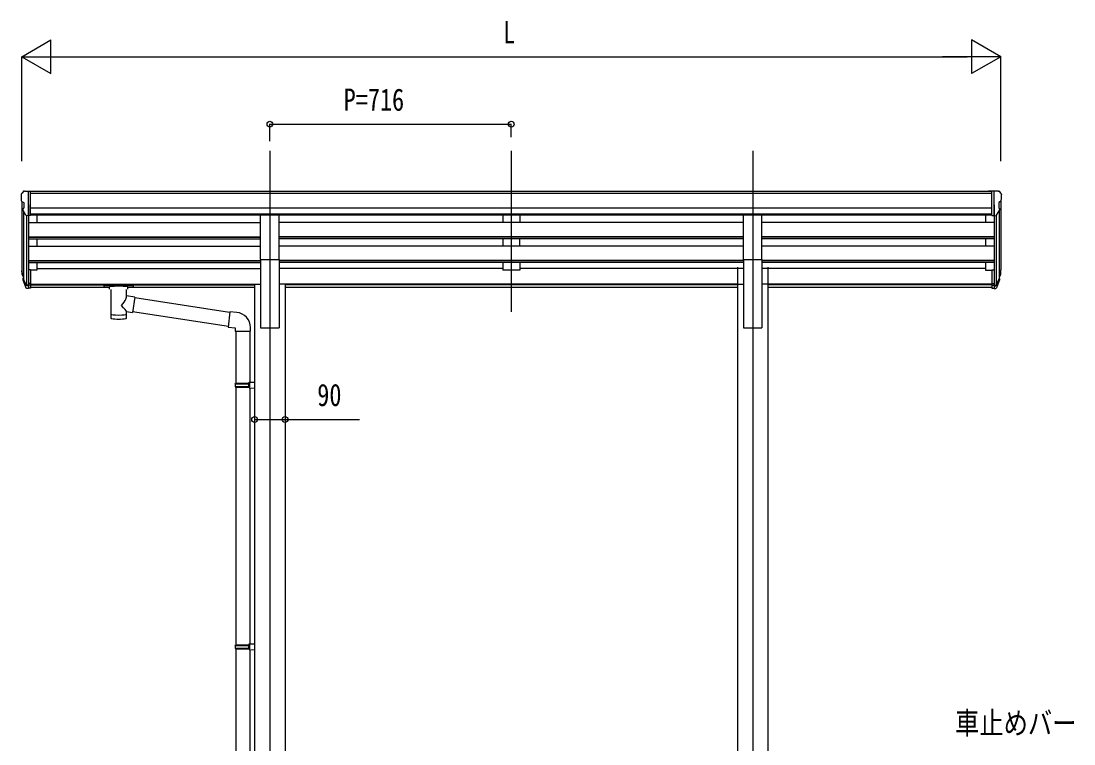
# Model space of a CAD drawing. Units: millimetres, scale not verified. Extents: x -8410 to 8410, y -5941 to 5943.
# Drawn here: x -2529 to 594, y -2702 to -559 of the extents above; entities that cross this region are included whole.
import ezdxf
from ezdxf.enums import TextEntityAlignment as Align

# ---------------------------------------------------------------- set-up
doc = ezdxf.new("R2010")
doc.units = ezdxf.units.MM
doc.header["$LTSCALE"] = 30
for name, color, linetype in [('0-4_YKK_12', 2, 'Continuous'), ('0-5_YKK_13', 4, 'Continuous'), ('0-6_YKK_A1', 4, 'Continuous'), ('0-7_YKK_D', 6, 'Continuous')]:
    doc.layers.add(name, color=color, linetype=linetype)
doc.styles.add('ＭＳ ゴシック', font='')
doc.styles.get('ＭＳ ゴシック').set_extended_font_data('MS Gothic')

msp = doc.modelspace()

# ---------------------------------------------------------------- linework, layer by layer
at = {"layer": '0-4_YKK_12'}
for p, q in [((-1790.8, -943.49), (-1790.8, -1421.01)), ((-1074.8, -943.49), (-1074.8, -1421.01)), ((-358.8, -943.49), (-358.8, -1421.01)), ((-358.8, -1324.32), (-358.8, -4067.89)), ((-1790.8, -1374.32), (-1790.8, -4117.89))]:
    msp.add_line(p, q, dxfattribs=at)
at = {"layer": '0-5_YKK_13'}
for p, q in [((-2528.8, -1072.26), (-2528.8, -1072.89)), ((-2521.9, -1063.46), (-2525.96, -1069.27)), ((-2518.8, -1062.89), (-2521.14, -1063.03)), ((-2518.8, -1062.89), (-2500.3, -1062.89)), ((-2506.8, -1135.88), (-2506.8, -1062.89)), ((-2500.3, -1062.89), (-2490.3, -1062.98)), ((-2500.3, -1134.88), (-2500.3, -1062.89)), ((-2490.3, -1064.5), (-2490.3, -1062.98)), ((350.7, -1062.89), (340.7, -1062.98)), ((340.7, -1064.5), (340.7, -1062.98)), ((350.7, -1134.88), (350.7, -1062.89)), ((369.2, -1062.89), (350.7, -1062.89)), ((357.2, -1135.88), (357.2, -1062.89)), ((369.2, -1062.89), (371.53, -1063.03)), ((372.29, -1063.46), (376.35, -1069.27)), ((379.2, -1072.26), (379.2, -1072.89)), ((-2526.27, -1094.08), (-2520.95, -1097.15)), ((-2514.43, -1134.06), (-2523.43, -1118.47)), ((-2520.8, -1097.41), (-2520.8, -1113.68)), ((364.82, -1134.06), (373.82, -1118.47)), ((371.2, -1097.41), (371.2, -1113.68)), ((376.66, -1094.08), (371.35, -1097.15)), ((-2506.8, -1135.88), (-2512.01, -1135.56)), ((-2500.3, -1134.88), (-2506.8, -1134.88)), ((-1818.3, -1265.32), (-1818.3, -1133.52)), ((-1818.3, -1133.52), (-1763.3, -1133.52)), ((-1763.3, -1265.32), (-1763.3, -1133.52)), ((-386.3, -1265.32), (-386.3, -1133.52)), ((-386.3, -1133.52), (-331.3, -1133.52)), ((-331.3, -1265.32), (-331.3, -1133.52)), ((350.7, -1134.88), (357.2, -1134.88)), ((357.2, -1135.88), (362.41, -1135.56)), ((-1818.3, -1265.32), (-1763.3, -1265.32)), ((-386.3, -1265.32), (-331.3, -1265.32)), ((-2525.71, -1310.8), (-2521.83, -1318.75)), ((-2525.11, -1309.43), (-2521.83, -1316.49)), ((-2506.8, -1296.61), (-2506.8, -1351.39)), ((-2500.3, -1296.61), (-2506.8, -1296.61)), ((-2500.3, -1296.61), (-2500.3, -1350.65)), ((350.7, -1296.61), (350.7, -1350.65)), ((350.7, -1296.61), (357.2, -1296.61)), ((357.2, -1296.61), (357.2, -1351.39)), ((375.5, -1309.43), (372.22, -1316.49)), ((376.1, -1310.8), (372.22, -1318.75)), ((-2523.4, -1322.08), (-2523.06, -1326.48)), ((-2523.06, -1326.48), (-2514.25, -1350.03)), ((-2522.44, -1325.92), (-2514.25, -1342.1)), ((-2513.24, -1340.97), (-2520.99, -1325.56)), ((-2506.8, -1341.65), (-2511.94, -1341.65)), ((-2500.3, -1336.75), (-2506.8, -1336.75)), ((-2500.3, -1341.63), (-2506.8, -1341.63)), ((-2282.8, -1341.49), (-2282.8, -1347.25)), ((-2282.8, -1341.68), (-2282.8, -1343.23)), ((-2280.8, -1340.83), (-2197.8, -1340.83)), ((-2195.8, -1341.49), (-2195.8, -1347.25)), ((350.7, -1336.75), (357.2, -1336.75)), ((350.7, -1341.63), (357.2, -1341.63)), ((357.2, -1341.65), (362.33, -1341.65)), ((363.63, -1340.97), (371.39, -1325.56)), ((372.83, -1325.92), (364.64, -1342.1)), ((373.45, -1326.48), (364.64, -1350.03)), ((373.79, -1322.08), (373.45, -1326.48)), ((-2506.8, -1343.45), (-2511.65, -1343.45)), ((-2506.8, -1351.39), (-2511.65, -1351.39)), ((-2500.3, -1350.65), (-2506.8, -1350.65)), ((-2280.8, -1343.01), (-2197.8, -1343.01)), ((-2280.8, -1347.91), (-2266.3, -1347.91)), ((-2266.3, -1353.56), (-2266.3, -1347.01)), ((-2262.2, -1354.48), (-2262.22, -1439.92)), ((-2191.19, -1377.13), (-2216.41, -1373.22)), ((-2216.4, -1373.22), (-2216.4, -1354.48)), ((-2212.3, -1353.56), (-2212.3, -1347.01)), ((-2212.3, -1347.91), (-2197.8, -1347.91)), ((350.7, -1350.65), (357.2, -1350.65)), ((357.2, -1343.45), (362.04, -1343.45)), ((357.2, -1351.39), (362.04, -1351.39)), ((-2191.19, -1377.13), (-2198.21, -1422.39)), ((-1910.19, -1422.78), (-2191.5, -1379.14)), ((-2216.39, -1439.92), (-2216.41, -1419.25)), ((-2216.41, -1419.56), (-2198.21, -1422.39)), ((-1913.86, -1464.72), (-2197.94, -1420.65)), ((-1889.19, -1422.74), (-1910.03, -1420.92)), ((-1848.11, -1478.49), (-1848.11, -1467.57)), ((-1894.11, -1478.49), (-1848.11, -1478.49)), ((-1892, -1478.49), (-1892, -1631.96)), ((-1850, -1478.49), (-1850, -1629.4)), ((-1894, -1633.96), (-1893, -1631.96)), ((-1894, -1633.96), (-1850, -1633.96)), ((-1894, -1633.96), (-1894, -1641.96)), ((-1894, -1641.96), (-1850, -1641.96)), ((-1894, -1641.96), (-1893, -1643.96)), ((-1893, -1631.96), (-1850, -1631.96)), ((-1893, -1643.96), (-1850, -1643.96)), ((-1892, -1643.96), (-1892, -2407.84)), ((-1854.48, -1633.96), (-1854.91, -1631.96)), ((-1852, -1629.46), (-1836, -1628.99)), ((-1852, -1631.46), (-1852, -1629.46)), ((-1852, -1631.46), (-1850, -1631.46)), ((-1852, -1646.46), (-1852, -1644.46)), ((-1852, -1646.46), (-1836, -1646.93)), ((-1850, -1646.52), (-1850, -2405.28)), ((-1836, -1628.99), (-1836, -1646.93)), ((-1894, -2409.84), (-1893, -2407.84)), ((-1894, -2409.84), (-1850, -2409.84)), ((-1894, -2409.84), (-1894, -2417.84)), ((-1894, -2417.84), (-1850, -2417.84)), ((-1894, -2417.84), (-1893, -2419.84)), ((-1893, -2407.84), (-1850, -2407.84)), ((-1893, -2419.84), (-1850, -2419.84)), ((-1892, -2419.84), (-1892, -3228.33)), ((-1854.48, -2409.84), (-1854.91, -2407.84)), ((-1852, -2405.34), (-1836, -2404.87)), ((-1852, -2407.34), (-1852, -2405.34)), ((-1852, -2407.34), (-1850, -2407.34)), ((-1852, -2422.34), (-1852, -2420.34)), ((-1852, -2422.34), (-1836, -2422.81)), ((-1850, -2422.4), (-1850, -3225.78)), ((-1836, -2404.87), (-1836, -2422.81))]:
    msp.add_line(p, q, dxfattribs=at)
for points in [[(-2282.8, -1341.49), (-2282.77, -1341.3), (-2282.68, -1341.16), (-2282.59, -1341.07), (-2282.48, -1341.01), (-2282.36, -1340.96), (-2282.07, -1340.9), (-2281.58, -1340.85), (-2281.04, -1340.83), (-2280.8, -1340.83)], [(-2197.8, -1340.83), (-2197.45, -1340.83), (-2196.92, -1340.86), (-2196.47, -1340.91), (-2196.17, -1340.99), (-2196, -1341.09), (-2195.88, -1341.22), (-2195.81, -1341.4), (-2195.8, -1341.49)], [(-2282.8, -1347.25), (-2282.77, -1347.45), (-2282.68, -1347.58), (-2282.59, -1347.68), (-2282.48, -1347.74), (-2282.36, -1347.78), (-2282.07, -1347.84), (-2281.58, -1347.89), (-2281.04, -1347.91), (-2280.8, -1347.91)], [(-2197.8, -1347.91), (-2197.45, -1347.91), (-2196.92, -1347.88), (-2196.47, -1347.83), (-2196.17, -1347.76), (-2196, -1347.66), (-2195.88, -1347.52), (-2195.81, -1347.34), (-2195.8, -1347.25)], [(-1910.03, -1420.92), (-1914.04, -1466.75), (-1894.11, -1468.49), (-1894.11, -1478.49)], [(-1854.48, -1633.96), (-1854.48, -1641.96), (-1854.91, -1643.96)], [(-1852, -1644.46), (-1850, -1644.46), (-1850, -1631.46)], [(-1854.48, -2409.84), (-1854.48, -2417.84), (-1854.91, -2419.84)], [(-1852, -2420.34), (-1850, -2420.34), (-1850, -2407.34)]]:
    msp.add_lwpolyline(points, dxfattribs=at)
for centre, radius, start, end in [((-2525.8, -1072.26), 3, 93, 180), ((-2326.8, -1072.89), 202, 180, 184.94904), ((-2521.9, -1089.7), 6.18, 185.7035, 224.99897), ((-2521.08, -1064.03), 1, 93.5, 145), ((371.47, -1064.03), 1, 35, 86.5), ((376.2, -1072.26), 3, 0, 87), ((372.29, -1089.7), 6.18, 315.00103, 354.2965), ((177.2, -1072.89), 202, 355.05096, 0), ((-2520.83, -1116.97), 3, 94.7167, 210), ((-2521.1, -1113.68), 0.3, 274.7167, 0), ((-2521.1, -1097.41), 0.3, 0, 60), ((371.5, -1097.41), 0.3, 120, 180), ((371.5, -1113.68), 0.3, 180, 265.2833), ((371.22, -1116.97), 3, 330, 85.2833), ((-2511.83, -1132.56), 3, 210, 266.5), ((362.22, -1132.56), 3, 273.5, 330), ((-2497.62, -1301.69), 29.53, 186.50806, 197.98144), ((-2496.22, -1299.93), 30.41, 187.1552, 198.19734), ((346.61, -1299.93), 30.41, 341.80266, 352.8448), ((348.01, -1301.69), 29.53, 342.01856, 353.49194), ((-1893.11, -1467.57), 45, 0, 85)]:
    msp.add_arc(centre, radius, start, end, dxfattribs=at)
for centre, major_axis, ratio, start_param, end_param in [((-2438.15, -1302.12), (-89.06, 1.43), 0.57596, 6.1962358, 6.3678173), ((-2438.94, -1295.44), (87.93, 4.42), 0.541684, 3.0659337, 3.2228513), ((289.33, -1295.44), (-87.93, 4.42), 0.541684, 3.060334, 3.2172517), ((288.54, -1302.12), (89.06, 1.43), 0.57596, 6.1985533, 6.3701348), ((-2522.09, -1322.08), (1.3, 0), 0.90356, 1.3700892, 3.347195), ((-2436.17, -1305.89), (-89.07, 0), 0.90356, 0.2056023, 0.2515348), ((-2436.89, -1302.02), (-88.05, 0), 0.90356, 0.2662965, 0.3003836), ((-2511.65, -1340.74), (-3, 0), 0.90356, 0.5235988, 1.5707963), ((-2511.94, -1340.29), (-1.5, 0), 0.90356, 0.5235988, 1.5707963), ((362.04, -1340.74), (3, 0), 0.90356, 4.712389, 5.7595865), ((362.33, -1340.29), (1.5, 0), 0.90356, 4.712389, 5.7595865), ((287.28, -1302.02), (88.05, 0), 0.90356, 5.9828017, 6.0168888), ((372.48, -1322.08), (-1.3, 0), 0.90356, 2.9359903, 4.9130961), ((286.56, -1305.89), (89.07, 0), 0.90356, 6.0316505, 6.077583), ((-2511.65, -1348.68), (3, 0), 0.90356, 3.6651914, 4.712389), ((-2280.8, -1343.23), (2, 0), 0.109601, 1.5707963, 3.1415927), ((-2239.3, -1347.01), (27, 0), 0.070066, 6.2831853, 9.424778), ((-2239.31, -1399.76), (-22.81, -26.62), 0.234429, 1.6855472, 3.1268519), ((-2228.3, -1350.99), (16, 0), 0.361356, 6.2636979, 6.2831853), ((-2197.8, -1343.23), (2, 0), 0.109601, 0, 1.5707963), ((362.04, -1348.68), (-3, 0), 0.90356, 1.5707963, 2.6179939), ((-2236.75, -1397.12), (20.32, -22.25), 0.045535, 0.0389954, 1.3075346), ((-2239.3, -1427.48), (22.91, 0), 0.122865, 3.1415927, 6.2831853), ((-2239.3, -1439.92), (22.92, 0), 0.101955, 3.1415499, 6.2833984)]:
    msp.add_ellipse(centre, major_axis=major_axis, ratio=ratio, start_param=start_param, end_param=end_param, dxfattribs=at)
at = {"layer": '0-6_YKK_A1'}
for p, q in [((350.7, -1064.5), (-2500.3, -1064.5)), ((350.7, -1069.71), (-2500.3, -1069.71)), ((-2526.8, -1093.47), (-2526.8, -1296.25)), ((-2521.83, -1121.24), (-2521.83, -1322.96)), ((-2506.8, -1104), (-2506.8, -1296.61)), ((350.7, -1113.24), (-2500.3, -1113.24)), ((357.2, -1104), (357.2, -1296.61)), ((372.22, -1121.24), (372.22, -1322.96)), ((377.2, -1093.47), (377.2, -1296.25)), ((-2512.81, -1135.4), (-2512.81, -1341.39)), ((350.7, -1131.1), (-2500.3, -1131.1)), ((-1818.3, -1134.34), (-2500.3, -1134.34)), ((-2481.8, -1134.34), (-2481.8, -1156.41)), ((-386.3, -1134.34), (-1763.3, -1134.34)), ((-1099.8, -1134.44), (-1099.8, -1156.31)), ((-1049.8, -1134.44), (-1049.8, -1156.31)), ((350.7, -1134.34), (-331.3, -1134.34)), ((332.2, -1134.34), (332.2, -1156.41)), ((363.2, -1135.4), (363.2, -1341.39)), ((-2506.8, -1156.41), (-1818.3, -1156.41)), ((-386.3, -1156.41), (-1763.3, -1156.41)), ((-1049.8, -1156.31), (-1099.8, -1156.31)), ((357.2, -1156.41), (-331.3, -1156.41)), ((-2506.8, -1198.29), (-1818.3, -1198.29)), ((-2506.8, -1199.78), (-1818.3, -1199.78)), ((-2506.8, -1204.1), (-1818.3, -1204.1)), ((-2481.8, -1204.1), (-2481.8, -1226.51)), ((-386.3, -1198.29), (-1763.3, -1198.29)), ((-386.3, -1199.78), (-1763.3, -1199.78)), ((-386.3, -1204.1), (-1763.3, -1204.1)), ((-1099.8, -1204.1), (-1099.8, -1226.41)), ((-1049.8, -1226.41), (-1049.8, -1204.1)), ((357.2, -1198.29), (-331.3, -1198.29)), ((357.2, -1199.78), (-331.3, -1199.78)), ((357.2, -1204.1), (-331.3, -1204.1)), ((332.2, -1204.1), (332.2, -1226.51)), ((-2506.8, -1226.51), (-1818.3, -1226.51)), ((-386.3, -1226.51), (-1763.3, -1226.51)), ((-1049.8, -1226.41), (-1099.8, -1226.41)), ((357.2, -1226.51), (-331.3, -1226.51)), ((-2506.8, -1268.39), (-1818.3, -1268.39)), ((-2506.8, -1269.88), (-1818.3, -1269.88)), ((-2506.8, -1274.2), (-1818.3, -1274.2)), ((-2481.8, -1274.2), (-2481.8, -1297.25)), ((-1818.3, -1265.32), (-1818.3, -1467.89)), ((-1763.3, -1265.32), (-1763.3, -1467.89)), ((-386.3, -1268.39), (-1763.3, -1268.39)), ((-386.3, -1269.88), (-1763.3, -1269.88)), ((-386.3, -1274.2), (-1763.3, -1274.2)), ((-1099.8, -1274.2), (-1099.8, -1297.25)), ((-1049.8, -1274.2), (-1049.8, -1297.25)), ((-386.3, -1265.32), (-386.3, -1467.89)), ((-331.3, -1265.32), (-331.3, -1467.89)), ((357.2, -1268.39), (-331.3, -1268.39)), ((357.2, -1269.88), (-331.3, -1269.88)), ((357.2, -1274.2), (-331.3, -1274.2)), ((332.2, -1274.2), (332.2, -1297.25)), ((-2481.8, -1297.25), (-2500.3, -1297.25)), ((-2481.8, -1292.3), (-1818.3, -1292.3)), ((-1099.8, -1292.3), (-1763.3, -1292.3)), ((-1049.8, -1297.25), (-1099.8, -1297.25)), ((-386.3, -1292.3), (-1049.8, -1292.3)), ((-404, -1288.89), (-404, -3242.89)), ((332.2, -1292.3), (-331.3, -1292.3)), ((-313.6, -1288.89), (-313.6, -3242.89)), ((332.2, -1297.25), (350.7, -1297.25)), ((-2500.3, -1339.32), (-1836, -1339.32)), ((-2500.3, -1340.72), (-1836, -1340.72)), ((-1836, -1338.89), (-1836, -3242.89)), ((-1836, -1338.89), (-1818.3, -1338.89)), ((-1745.6, -1338.89), (-1763.3, -1338.89)), ((-1745.6, -1338.89), (-1745.6, -3242.89)), ((-404, -1339.32), (-1745.6, -1339.32)), ((-404, -1340.72), (-1745.6, -1340.72)), ((-404, -1338.89), (-386.3, -1338.89)), ((-313.6, -1338.89), (-331.3, -1338.89)), ((350.7, -1339.32), (-313.6, -1339.32)), ((350.7, -1340.72), (-313.6, -1340.72)), ((-2266.3, -1348.4), (-2500.3, -1348.4)), ((-1836, -1348.4), (-2212.3, -1348.4)), ((-404, -1348.4), (-1745.6, -1348.4)), ((350.7, -1348.4), (-313.6, -1348.4)), ((-1818.3, -1467.89), (-1763.3, -1467.89)), ((-386.3, -1467.89), (-331.3, -1467.89))]:
    msp.add_line(p, q, dxfattribs=at)
at = {"layer": '0-7_YKK_D'}
for p, q in [((-2526.8, -664.5), (-2440.2, -614.5)), ((-2440.2, -714.5), (-2440.2, -614.5)), ((377.2, -664.5), (290.59, -614.5)), ((290.59, -614.5), (290.59, -714.5)), ((-2526.8, -974.07), (-2526.8, -663.5)), ((-2526.8, -664.5), (-2440.2, -714.5)), ((-2526.8, -664.5), (-2353.6, -664.5)), ((-2426.8, -664.5), (277.2, -664.5)), ((377.2, -664.5), (203.99, -664.5)), ((377.2, -664.5), (290.59, -714.5)), ((377.2, -974.07), (377.2, -663.5)), ((-1790.8, -914.6), (-1790.8, -863.5)), ((-1790.8, -864.5), (-1074.8, -864.5)), ((-1074.8, -903.46), (-1074.8, -863.5))]:
    msp.add_line(p, q, dxfattribs=at)
msp.add_lwpolyline([(-1836, -1740.05), (-1745.6, -1740.05), (-1524.67, -1740.05)], dxfattribs=at)
for centre in [(-1790.8, -864.5), (-1074.8, -864.5), (-1836, -1740.05), (-1745.6, -1740.05)]:
    msp.add_circle(centre, 8.5, dxfattribs=at)

# ---------------------------------------------------------------- texts
at = {"layer": '0-7_YKK_D', "style": 'ＭＳ ゴシック', "width": 0.8}
for s, p in [('L', (-1098.8, -644.5)), ('P=716', (-1572, -844.5)), ('90', (-1650.27, -1720.05)), ('車止めバー', (241.54, -2693))]:
    msp.add_text(s, height=65.98, dxfattribs=at).set_placement(p, align=Align.BOTTOM_LEFT)

doc.saveas('drawing.dxf')
